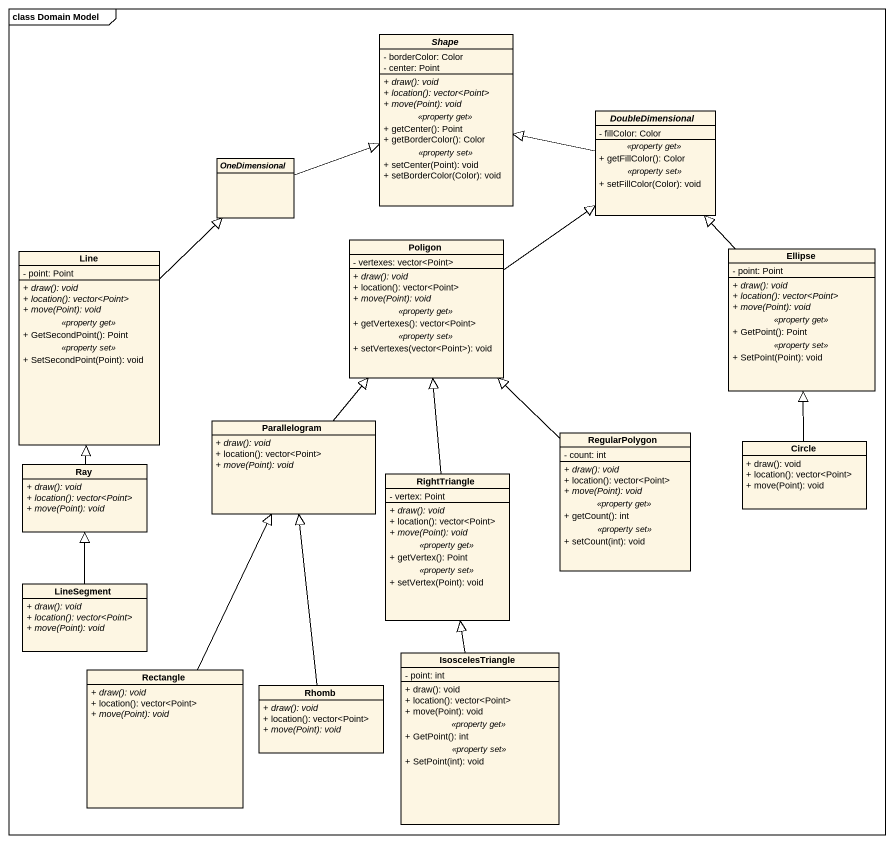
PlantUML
@startuml
mainframe class Domain Model
hide circle
hide empty members
skinparam classAttributeIconSize 0
abstract class Shape {
  - borderColor: Color
  - center: Point
  --
  {abstract} + draw(): void
  {abstract} + location(): vector<Point>
  {abstract} + move(Point): void
  .. <<property get>> ..
  + getCenter(): Point
  + getBorderColor(): Color
  .. <<property set>> ..
  + setCenter(Point): void
  + setBorderColor(Color): void
}
abstract class DoubleDimensional {
  - fillColor: Color
  .. <<property get>> ..
  + getFillColor(): Color
  .. <<property set>> ..
  + setFillColor(Color): void
}
abstract class OneDimensional
class Poligon {
  - vertexes: vector<Point>
  --
  {abstract} + draw(): void
  + location(): vector<Point>
  {abstract} + move(Point): void
  .. <<property get>> ..
  + getVertexes(): vector<Point>
  .. <<property set>> ..
  + setVertexes(vector<Point>): void
}
class Line {
  - point: Point
  --
  {abstract} + draw(): void
  {abstract} + location(): vector<Point>
  {abstract} + move(Point): void
  .. <<property get>> ..
  + GetSecondPoint(): Point
  .. <<property set>> ..
  + SetSecondPoint(Point): void
}
class Ellipse {
  - point: Point
  --
  {abstract} + draw(): void
  {abstract} + location(): vector<Point>
  {abstract} + move(Point): void
  .. <<property get>> ..
  + GetPoint(): Point
  .. <<property set>> ..
  + SetPoint(Point): void
}
class Parallelogram {
  {abstract} + draw(): void
  + location(): vector<Point>
  {abstract} + move(Point): void
}
class RegularPolygon {
  - count: int
  --
  {abstract} + draw(): void
  + location(): vector<Point>
  {abstract} + move(Point): void
  .. <<property get>> ..
  + getCount(): int
  .. <<property set>> ..
  + setCount(int): void
}
class Ray {
  {abstract} + draw(): void
  {abstract} + location(): vector<Point>
  {abstract} + move(Point): void
}
class RightTriangle {
  - vertex: Point
  --
  {abstract} + draw(): void
  + location(): vector<Point>
  {abstract} + move(Point): void
  .. <<property get>> ..
  + getVertex(): Point
  .. <<property set>> ..
  + setVertex(Point): void
}
class "Circle" as Circle_ {
  + draw(): void
  + location(): vector<Point>
  + move(Point): void
}
class LineSegment {
  {abstract} + draw(): void
  {abstract} + location(): vector<Point>
  {abstract} + move(Point): void
}
class "Rectangle" as Rectangle_ {
  {abstract} + draw(): void
  + location(): vector<Point>
  {abstract} + move(Point): void
}
class IsoscelesTriangle {
  - point: int
  --
  + draw(): void
  + location(): vector<Point>
  + move(Point): void
  .. <<property get>> ..
  + GetPoint(): int
  .. <<property set>> ..
  + SetPoint(int): void
}
class Rhomb {
  {abstract} + draw(): void
  + location(): vector<Point>
  {abstract} + move(Point): void
}
DoubleDimensional -left-|> Shape
OneDimensional -right-|> Shape
Poligon -up-|> DoubleDimensional
Line -up-|> OneDimensional
Ellipse -up-|> DoubleDimensional
Parallelogram -up-|> Poligon
RegularPolygon -up-|> Poligon
Ray -up-|> Line
RightTriangle -up-|> Poligon
Circle_ -up-|> Ellipse
LineSegment -up-|> Ray
Rectangle_ -up-|> Parallelogram
IsoscelesTriangle -up-|> RightTriangle
Rhomb -up-|> Parallelogram
@enduml
